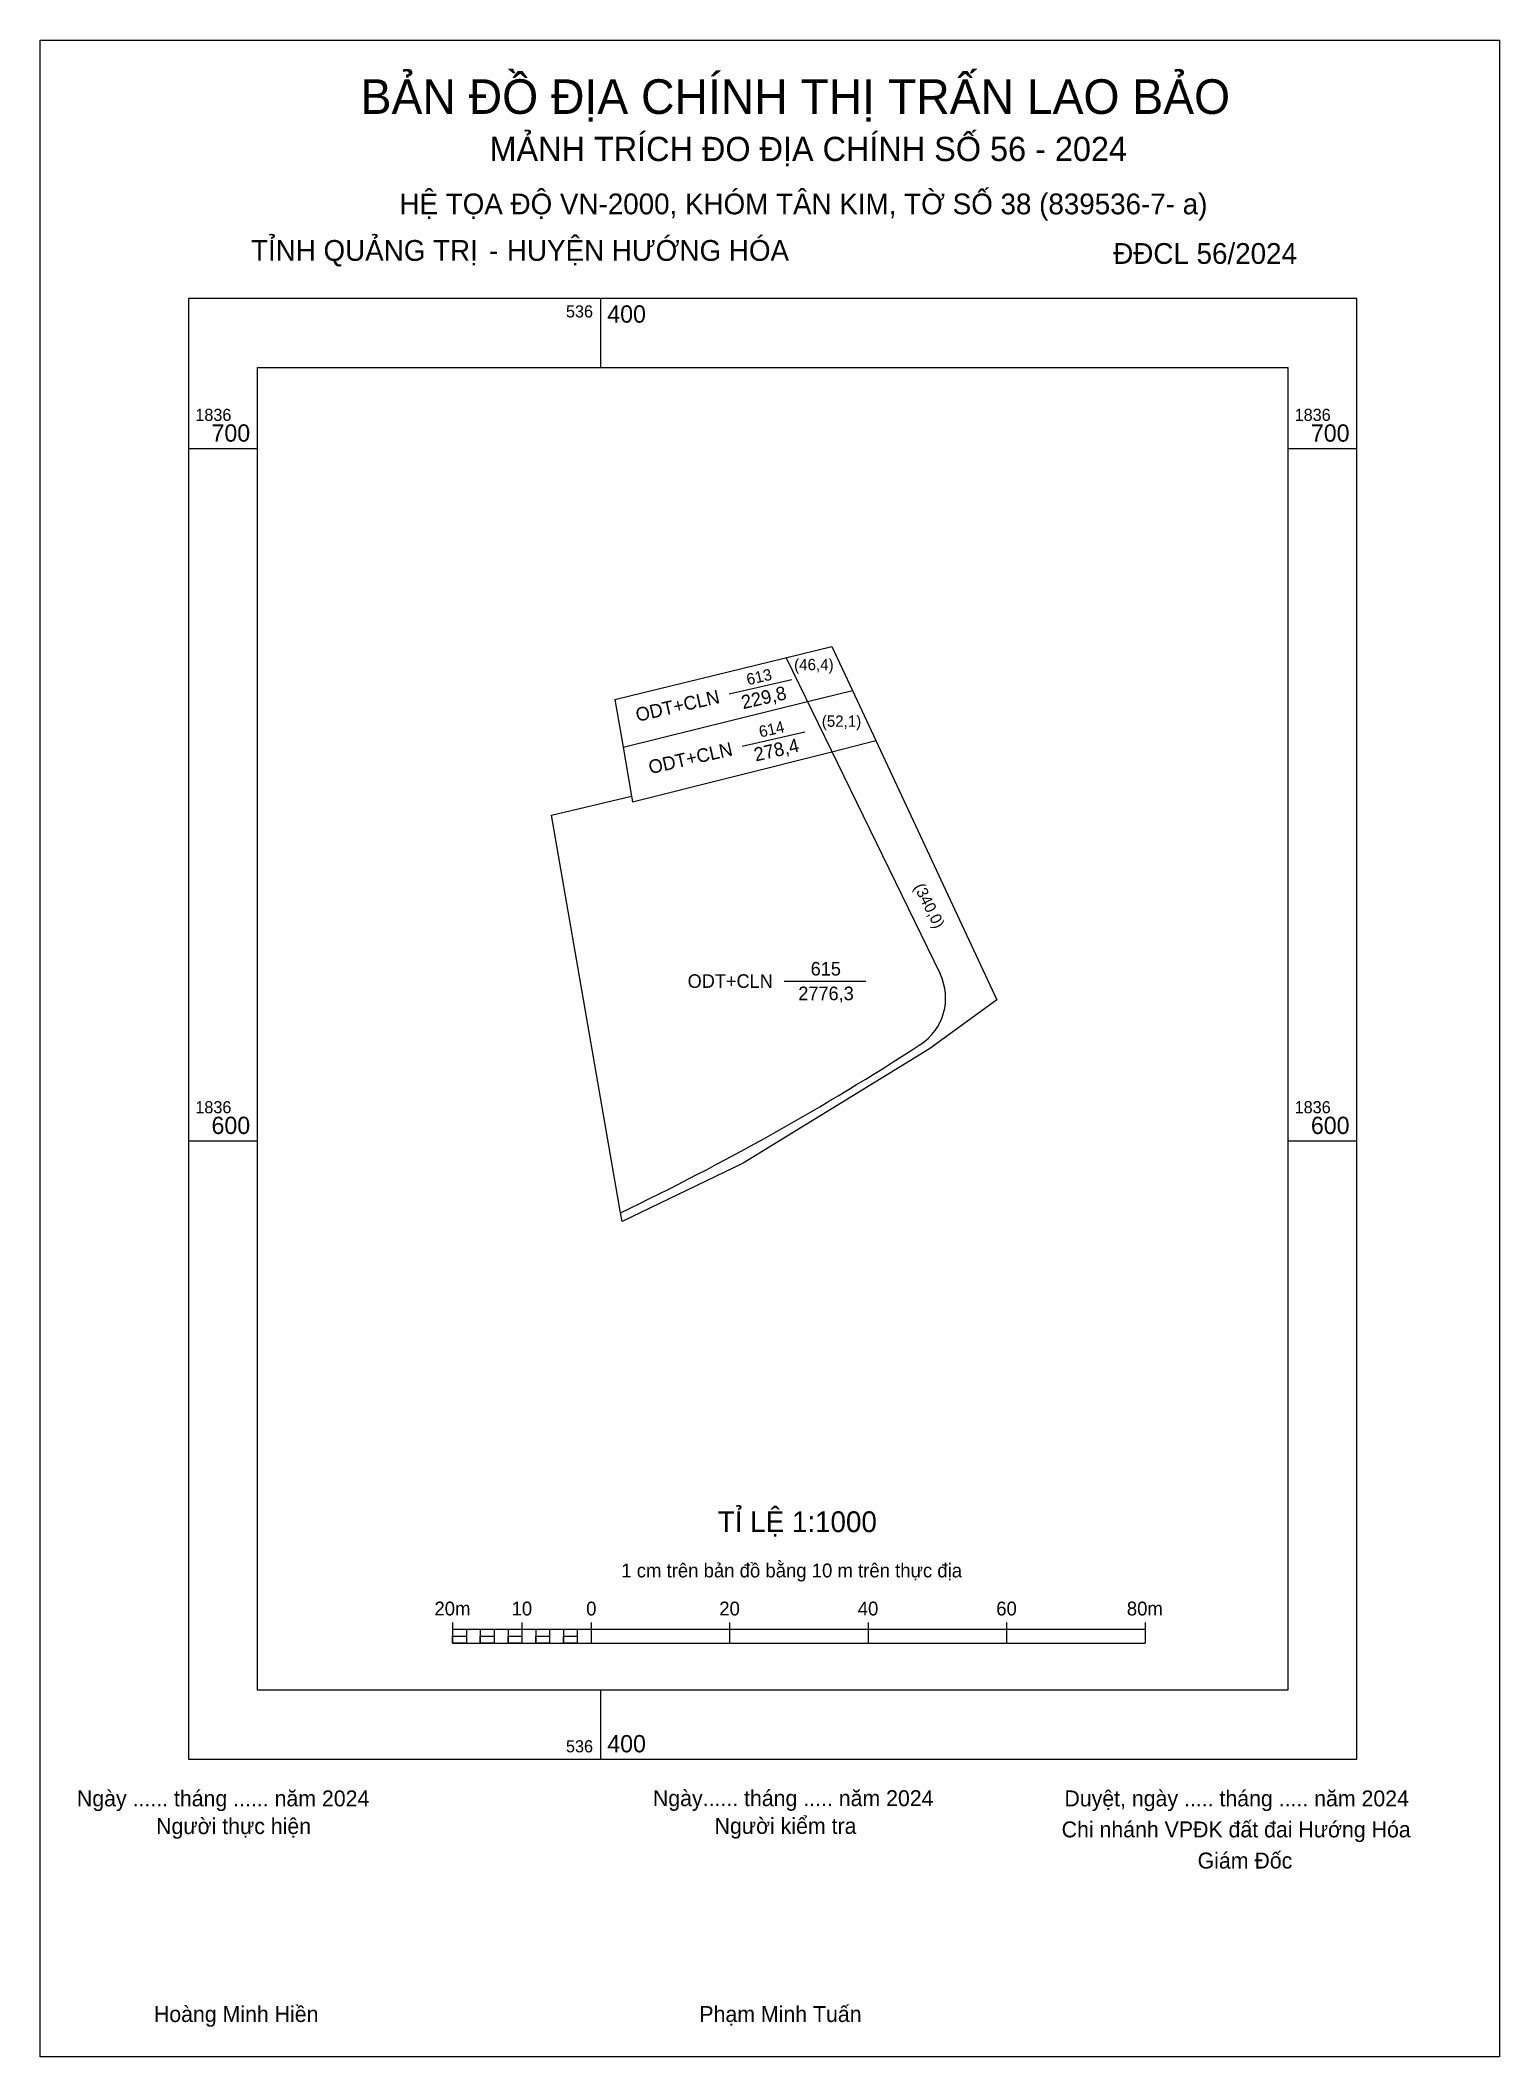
# Model space of a CAD drawing. Extents: x 536319 to 536530, y 1836468 to 1836759.
import ezdxf

# ---------------------------------------------------------------- set-up
doc = ezdxf.new("R2010")
doc.units = 0
for name, color, linetype in [('Level 1', 7, 'Continuous'), ('Level 10', 7, 'Continuous'), ('Level 13', 7, 'Continuous'), ('Level 2', 7, 'Continuous'), ('Level 6', 7, 'Continuous'), ('Level 62', 7, 'Continuous'), ('Level 63', 7, 'Continuous'), ('Level 9', 7, 'Continuous')]:
    doc.layers.add(name, color=color, linetype=linetype)

msp = doc.modelspace()

# ---------------------------------------------------------------- linework, layer by layer
at = {"layer": 'Level 1'}
for p, q in [((536319.12, 1836758.97), (536319.12, 1836758.97)), ((536426.82, 1836669.79), (536449.06, 1836624.13)), ((536529.88, 1836467.73), (536529.88, 1836467.73))]:
    msp.add_line(p, q, dxfattribs=at)
for centre, radius, start, end in [((536441.86, 1836620.63), 8, 302.9429, 25.9645), ((536233.99, 1836941.42), 390.25, 295.6496, 302.9429)]:
    msp.add_arc(centre, radius, start, end, dxfattribs=at)
at = {"layer": 'Level 10'}
for p, q in [((536426.76, 1836669.78), (536433.44, 1836671.41)), ((536433.44, 1836671.41), (536436.4, 1836665.07)), ((536402.1, 1836663.77), (536426.76, 1836669.78)), ((536429.91, 1836663.46), (536436.4, 1836665.07)), ((536436.4, 1836665.07), (536439.78, 1836657.82)), ((536402.1, 1836663.77), (536403.28, 1836656.87)), ((536403.28, 1836656.87), (536429.91, 1836663.46)), ((536403.28, 1836656.87), (536404.5, 1836649.79))]:
    msp.add_line(p, q, dxfattribs=at)
msp.add_lwpolyline([(536447.52, 1836613.3), (536420.63, 1836596.78), (536403.14, 1836588.37), (536402.92, 1836589.63), (536396.53, 1836626.25), (536392.96, 1836647.05), (536404.5, 1836649.79), (536404.64, 1836648.99), (536433.43, 1836656.22), (536439.78, 1836657.82), (536457.24, 1836620.38)], close=True, dxfattribs=at)
at = {"layer": 'Level 2'}
msp.add_lwpolyline([(536319.11, 1836758.97), (536529.88, 1836758.97), (536529.88, 1836467.73), (536319.11, 1836467.73)], close=True, dxfattribs=at)
at = {"layer": 'Level 62'}
msp.add_lwpolyline([(536350.5, 1836711.69), (536499.27, 1836711.69), (536499.27, 1836520.69), (536350.5, 1836520.69)], close=True, dxfattribs=at)
at = {"layer": 'Level 63'}
for p, q in [((536319.11, 1836753.97), (536319.11, 1836758.97)), ((536319.11, 1836758.97), (536324.11, 1836758.97)), ((536319.11, 1836753.97), (536319.11, 1836758.97)), ((536319.11, 1836758.97), (536324.11, 1836758.97)), ((536524.88, 1836758.97), (536529.88, 1836758.97)), ((536524.88, 1836758.97), (536529.88, 1836758.97)), ((536529.88, 1836758.97), (536529.88, 1836753.97)), ((536529.88, 1836758.97), (536529.88, 1836753.97)), ((536319.11, 1836753.97), (536319.11, 1836753.97)), ((536319.11, 1836753.97), (536319.11, 1836753.97)), ((536400, 1836721.69), (536400, 1836711.69)), ((536340.5, 1836700), (536350.5, 1836700)), ((536499.27, 1836700), (536509.27, 1836700)), ((536340.5, 1836600), (536350.5, 1836600)), ((536499.27, 1836600), (536509.27, 1836600)), ((536378.66, 1836530.46), (536378.66, 1836527.46)), ((536388.66, 1836530.46), (536388.66, 1836527.46)), ((536398.66, 1836530.46), (536398.66, 1836527.46)), ((536418.66, 1836530.46), (536418.66, 1836527.46)), ((536438.66, 1836530.46), (536438.66, 1836527.46)), ((536458.66, 1836530.46), (536458.66, 1836527.46)), ((536478.66, 1836530.46), (536478.66, 1836527.46)), ((536378.66, 1836529.46), (536478.66, 1836529.46)), ((536378.66, 1836527.46), (536478.66, 1836527.46)), ((536380.66, 1836529.46), (536380.66, 1836527.46)), ((536382.66, 1836529.46), (536382.66, 1836527.46)), ((536384.66, 1836529.46), (536384.66, 1836527.46)), ((536386.66, 1836529.46), (536386.66, 1836527.46)), ((536388.66, 1836529.46), (536388.66, 1836527.46)), ((536390.66, 1836529.46), (536390.66, 1836527.46)), ((536392.66, 1836529.46), (536392.66, 1836527.46)), ((536394.66, 1836529.46), (536394.66, 1836527.46)), ((536396.66, 1836529.46), (536396.66, 1836527.46)), ((536398.66, 1836529.46), (536398.66, 1836527.46)), ((536400, 1836520.69), (536400, 1836510.69)), ((536319.11, 1836467.73), (536319.11, 1836472.73)), ((536319.11, 1836467.73), (536319.11, 1836472.73)), ((536529.88, 1836472.73), (536529.88, 1836467.73)), ((536529.88, 1836472.73), (536529.88, 1836467.73)), ((536324.11, 1836467.73), (536319.11, 1836467.73)), ((536324.11, 1836467.73), (536319.11, 1836467.73)), ((536529.88, 1836467.73), (536524.88, 1836467.73)), ((536529.88, 1836467.73), (536524.88, 1836467.73))]:
    msp.add_line(p, q, dxfattribs=at)
for points in [[(536340.5, 1836721.69), (536340.5, 1836510.69), (536509.27, 1836510.69), (536509.27, 1836721.69)], [(536378.66, 1836528.46), (536380.66, 1836528.46), (536380.66, 1836527.46), (536378.66, 1836527.46)], [(536378.66, 1836528.46), (536380.66, 1836528.46), (536380.66, 1836527.46), (536378.66, 1836527.46)], [(536382.66, 1836528.46), (536384.66, 1836528.46), (536384.66, 1836527.46), (536382.66, 1836527.46)], [(536386.66, 1836528.46), (536388.66, 1836528.46), (536388.66, 1836527.46), (536386.66, 1836527.46)], [(536390.66, 1836528.46), (536392.66, 1836528.46), (536392.66, 1836527.46), (536390.66, 1836527.46)], [(536394.66, 1836528.46), (536396.66, 1836528.46), (536396.66, 1836527.46), (536394.66, 1836527.46)]]:
    msp.add_lwpolyline(points, close=True, dxfattribs=at)
at = {"layer": 'Level 9'}
for p, q in [((536418.6, 1836664.56), (536427.66, 1836666.63)), ((536420.47, 1836657.01), (536429.53, 1836659.08)), ((536426.53, 1836623.09), (536438.36, 1836623.09))]:
    msp.add_line(p, q, dxfattribs=at)

# ---------------------------------------------------------------- texts
at = {"layer": 'Level 13'}
for s, height, rotation, p in [('613', 1.65, 12.867, (536421.31, 1836665.82)), ('ODT+CLN', 1.964, 12.867, (536405.35, 1836660.53)), ('229,8', 1.964, 12.867, (536420.61, 1836662.36)), ('614', 1.65, 12.867, (536423.11, 1836658.26)), ('ODT+CLN', 1.964, 12.867, (536407.21, 1836652.97)), ('278,4', 1.964, 12.867, (536422.44, 1836654.8)), ('(340,0)', 1.63, 296.77, (536445.23, 1836636.7))]:
    msp.add_text(s, height=height, rotation=rotation, dxfattribs=at).set_placement(p)
for s, height, p in [('(46,4)', 1.634, (536427.98, 1836667.99)), ('(52,1)', 1.63, (536431.98, 1836659.82)), ('ODT+CLN', 1.96, (536412.6, 1836622.11)), ('615', 1.96, (536430.37, 1836623.89)), ('2776,3', 1.96, (536428.58, 1836620.33))]:
    msp.add_text(s, height=height, dxfattribs=at).set_placement(p)
at = {"layer": 'Level 6'}
for s, p in [('HỆ TỌA ÐỘ VN-2000, KHÓM TÂN KIM, TỜ SỐ 38 (839536-7- a)', (536370.98, 1836733.84)), ('TỈ LỆ 1:1000', (536416.96, 1836543.5))]:
    msp.add_text(s, height=3, dxfattribs=at).set_placement(p)
at = {"layer": 'Level 63'}
for s, height, p in [('BẢN ĐỒ ĐỊA CHÍNH THỊ TRẤN LAO BẢO', 5, (536365.38, 1836748.34)), ('MẢNH TRÍCH ĐO ĐỊA CHÍNH SỐ 56 - 2024', 3.5, (536383.99, 1836741.53)), ('TỈNH QUẢNG TRỊ', 3, (536349.54, 1836727.12)), ('-', 3, (536383.91, 1836727.12)), (' HUYỆN HƯỚNG HÓA', 3, (536385.39, 1836727.12)), ('ĐĐCL 56/2024', 3, (536474.07, 1836726.68)), ('536', 1.75, (536395.03, 1836718.94)), ('400', 2.5, (536401, 1836718.19)), ('1836', 1.75, (536341.5, 1836704)), ('1836', 1.75, (536500.27, 1836704)), ('700', 2.5, (536343.84, 1836701)), ('700', 2.5, (536502.62, 1836701)), ('1836', 1.75, (536341.5, 1836604)), ('600', 2.5, (536343.84, 1836601)), ('1836', 1.75, (536500.27, 1836604)), ('600', 2.5, (536502.62, 1836601)), ('1 cm trên bản đồ bằng 10 m trên thực địa', 2, (536403.02, 1836536.96)), ('20m', 2, (536376.03, 1836531.46)), ('10', 2, (536387.17, 1836531.46)), ('0', 2, (536397.95, 1836531.46)), ('20', 2, (536417.17, 1836531.46)), ('40', 2, (536437.17, 1836531.46)), ('60', 2, (536457.17, 1836531.46)), ('80m', 2, (536476.03, 1836531.46)), ('536', 1.75, (536395.03, 1836511.69)), ('400', 2.5, (536401, 1836511.69)), ('Ngày ...... tháng ...... năm 2024', 2.3, (536324.4, 1836503.89)), ('Ngày...... tháng ..... năm 2024', 2.3, (536407.59, 1836503.92)), ('Duyệt, ngày ..... tháng ..... năm 2024', 2.3, (536467.02, 1836503.89)), ('Người thực hiện', 2.3, (536335.84, 1836499.89)), ('Người kiểm tra', 2.3, (536416.5, 1836499.92)), ('Chi nhánh VPĐK đất đai Hướng Hóa', 2.3, (536466.62, 1836499.41)), ('Giám Đốc', 2.3, (536486.26, 1836494.91)), ('Hoàng Minh Hiền', 2.3, (536335.52, 1836472.74)), ('Phạm Minh Tuấn', 2.3, (536414.3, 1836472.74))]:
    msp.add_text(s, height=height, dxfattribs=at).set_placement(p)

doc.saveas('drawing.dxf')
